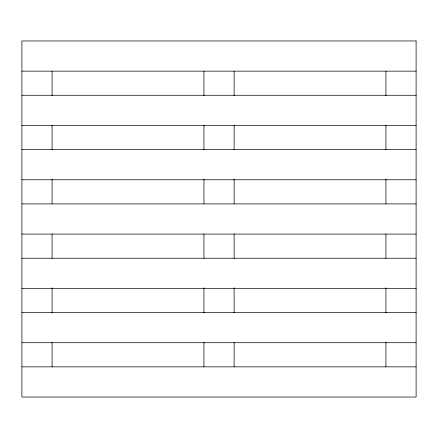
<?xml version="1.0" encoding="UTF-8"?>
<svg xmlns="http://www.w3.org/2000/svg" width="438" height="438" viewBox="0 0 438 438"><rect width="100%" height="100%" fill="white"/><g stroke="black" fill="none" stroke-linecap="round" stroke-linejoin="round"><path stroke-width="0.66" d="M21.9 71.142L416.1 71.142M21.9 95.281L416.1 95.281M21.9 125.454L416.1 125.454M21.9 149.599L416.1 149.599M21.9 179.772L416.1 179.772M21.9 203.911L416.1 203.911M21.9 234.089L416.1 234.089M21.9 258.228L416.1 258.228M21.9 288.401L416.1 288.401M21.9 312.546L416.1 312.546M21.9 342.719L416.1 342.719M21.9 366.858L416.1 366.858M385.927 71.142L385.927 95.752M385.927 125.153L385.927 149.769M385.927 179.104L385.927 203.911M385.927 233.908L385.927 258.453M385.927 287.771L385.927 313M385.927 342.313L385.927 366.858M234.122 71.142L234.122 95.752M234.122 125.153L234.122 149.769M234.122 179.104L234.122 203.911M234.122 233.908L234.122 258.453M234.122 287.771L234.122 313M234.122 342.313L234.122 366.858M203.949 71.142L203.949 95.752M203.949 125.153L203.949 149.769M203.949 179.104L203.949 203.911M203.949 233.908L203.949 258.453M203.949 287.771L203.949 313M203.949 342.313L203.949 366.858M52.073 71.142L52.073 95.752M52.073 125.153L52.073 149.769M52.073 179.104L52.073 203.911M52.073 233.908L52.073 258.453M52.073 287.771L52.073 313M52.073 342.313L52.073 366.858M416.1 40.964L21.9 40.964L21.9 397.036L416.1 397.036L416.1 40.964"/></g></svg>
